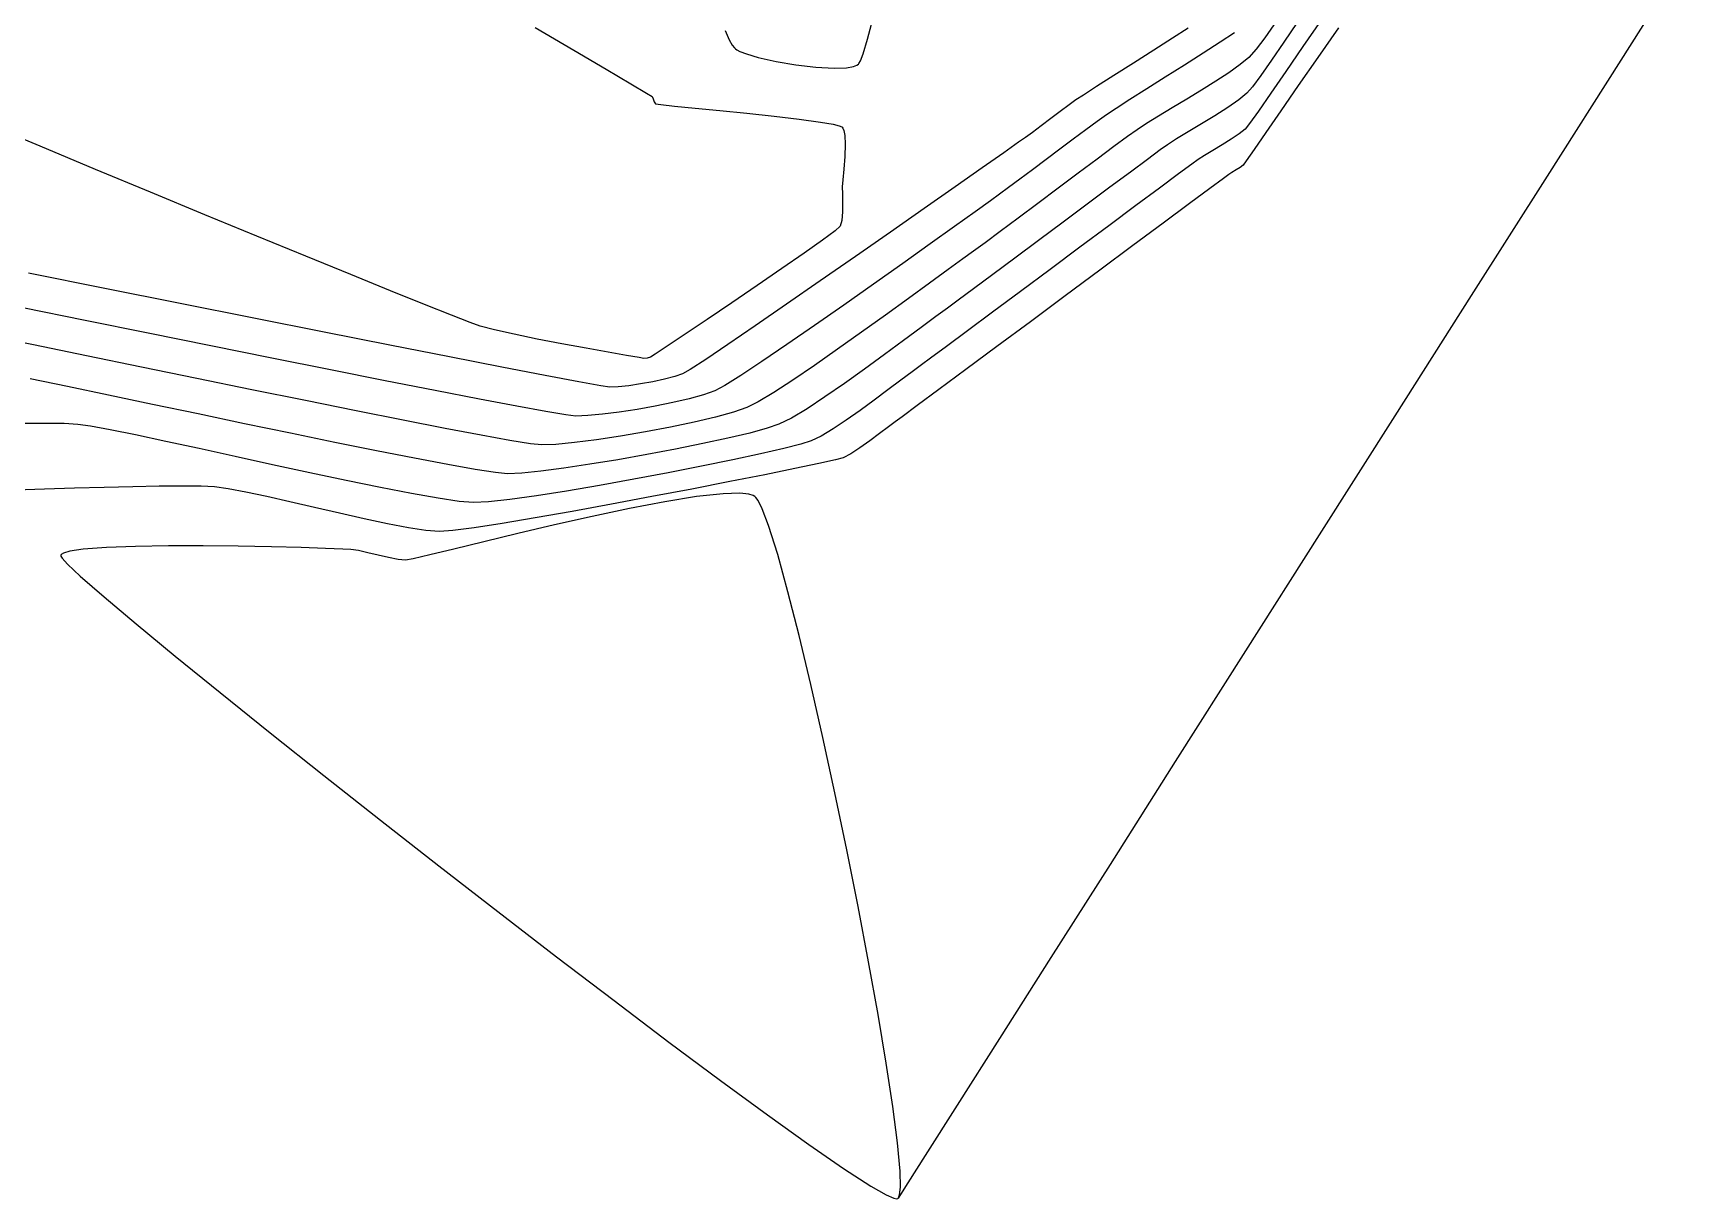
# Model space of a CAD drawing. Header units: metres. Extents: x 708868 to 711043, y 5411316 to 5413138.
# Drawn here: x 710144.3 to 710242.3, y 5411926.5 to 5411995.4 of the extents above; entities that cross this region are included whole.
import ezdxf

# ---------------------------------------------------------------- set-up
doc = ezdxf.new("R2010")
doc.units = ezdxf.units.M
for name, color, linetype in [('Rionegro 2010_Contours', 7, 'Continuous'), ('Rionegro 2014_Contours', 7, 'Continuous'), ('Rionegro 2018_Contours', 7, 'Continuous')]:
    doc.layers.add(name, color=color, linetype=linetype)

msp = doc.modelspace()

# ---------------------------------------------------------------- linework, layer by layer
at = {"layer": 'Rionegro 2010_Contours'}
for points in [[(710185.209, 5411995.54, 239), (710185.441, 5411994.986, 239), (710185.628, 5411994.664, 239), (710185.759, 5411994.507, 239), (710185.827, 5411994.447, 239), (710185.896, 5411994.4, 239), (710186.083, 5411994.303, 239), (710186.474, 5411994.152, 239), (710187.163, 5411993.949, 239), (710188.22, 5411993.708, 239), (710189.392, 5411993.505, 239), (710190.571, 5411993.364, 239), (710191.651, 5411993.308, 239), (710192.371, 5411993.34, 239), (710192.79, 5411993.417, 239), (710192.999, 5411993.497, 239), (710193.08, 5411993.546, 239), (710193.117, 5411993.584, 239), (710193.203, 5411993.738, 239), (710193.363, 5411994.154, 239), (710193.629, 5411995.029, 239), (710194.036, 5411996.58, 239)], [(710217.643, 5411995.873, 241), (710217.107, 5411995.098, 241), (710216.608, 5411994.441, 241), (710216.162, 5411993.949, 241), (710215.655, 5411993.523, 241), (710214.992, 5411993.046, 241), (710214.216, 5411992.535, 241), (710213.368, 5411992.006, 241), (710212.493, 5411991.475, 241), (710211.631, 5411990.959, 241), (710210.826, 5411990.476, 241), (710210.121, 5411990.041, 241), (710209.557, 5411989.671, 241), (710208.989, 5411989.264, 241), (710208.181, 5411988.672, 241), (710207.191, 5411987.936, 241), (710206.074, 5411987.102, 241), (710204.888, 5411986.214, 241), (710203.688, 5411985.315, 241), (710202.531, 5411984.45, 241), (710201.474, 5411983.662, 241), (710200.572, 5411982.995, 241), (710199.883, 5411982.494, 241), (710199.265, 5411982.046, 241), (710198.385, 5411981.403, 241), (710197.294, 5411980.605, 241), (710196.045, 5411979.694, 241), (710194.688, 5411978.711, 241), (710193.274, 5411977.696, 241), (710191.856, 5411976.692, 241), (710190.484, 5411975.738, 241), (710189.211, 5411974.876, 241), (710188.086, 5411974.148, 241), (710187.162, 5411973.593, 241), (710186.49, 5411973.253, 241), (710185.699, 5411972.978, 241), (710184.638, 5411972.685, 241), (710183.373, 5411972.386, 241), (710181.97, 5411972.091, 241), (710180.496, 5411971.812, 241), (710179.016, 5411971.56, 241), (710177.596, 5411971.345, 241), (710176.304, 5411971.18, 241), (710175.203, 5411971.074, 241), (710174.362, 5411971.04, 241), (710173.7, 5411971.111, 241), (710172.484, 5411971.306, 241), (710170.779, 5411971.613, 241), (710168.651, 5411972.016, 241), (710166.167, 5411972.501, 241), (710163.392, 5411973.052, 241), (710160.392, 5411973.656, 241), (710157.233, 5411974.297, 241), (710153.98, 5411974.962, 241), (710150.7, 5411975.635, 241), (710147.459, 5411976.301, 241), (710144.321, 5411976.947, 241), (710141.354, 5411977.557, 241)], [(710173.985, 5411995.719, 238), (710176.266, 5411994.378, 238), (710178.172, 5411993.255, 238), (710179.63, 5411992.395, 238), (710180.563, 5411991.843, 238), (710180.899, 5411991.64, 238), (710180.959, 5411991.503, 238), (710181.015, 5411991.318, 238), (710181.08, 5411991.195, 238), (710181.396, 5411991.155, 238), (710182.22, 5411991.073, 238), (710183.426, 5411990.957, 238), (710184.89, 5411990.814, 238), (710186.487, 5411990.652, 238), (710188.095, 5411990.479, 238), (710189.587, 5411990.302, 238), (710190.84, 5411990.128, 238), (710191.587, 5411989.997, 238), (710191.956, 5411989.905, 238), (710192.096, 5411989.849, 238), (710192.132, 5411989.822, 238), (710192.168, 5411989.771, 238), (710192.227, 5411989.63, 238), (710192.282, 5411989.336, 238), (710192.307, 5411988.827, 238), (710192.282, 5411988.088, 238), (710192.224, 5411987.342, 238), (710192.163, 5411986.706, 238), (710192.132, 5411986.296, 238), (710192.136, 5411985.893, 238), (710192.15, 5411985.368, 238), (710192.149, 5411984.812, 238), (710192.111, 5411984.314, 238), (710192.013, 5411983.965, 238), (710191.702, 5411983.694, 238), (710190.959, 5411983.145, 238), (710189.88, 5411982.382, 238), (710188.562, 5411981.468, 238), (710187.102, 5411980.468, 238), (710185.597, 5411979.445, 238), (710184.144, 5411978.463, 238), (710182.841, 5411977.586, 238), (710181.783, 5411976.878, 238), (710181.069, 5411976.403, 238), (710180.795, 5411976.225, 238), (710180.602, 5411976.176, 238), (710180.403, 5411976.153, 238), (710180.114, 5411976.199, 238), (710179.377, 5411976.325, 238), (710178.299, 5411976.514, 238), (710176.988, 5411976.751, 238), (710175.553, 5411977.019, 238), (710174.101, 5411977.3, 238), (710172.74, 5411977.58, 238), (710171.579, 5411977.841, 238), (710170.726, 5411978.067, 238), (710170.141, 5411978.277, 238), (710169.026, 5411978.71, 238), (710167.437, 5411979.342, 238), (710165.433, 5411980.149, 238), (710163.073, 5411981.107, 238), (710160.415, 5411982.192, 238), (710157.518, 5411983.381, 238), (710154.44, 5411984.649, 238), (710151.24, 5411985.973, 238), (710147.976, 5411987.329, 238), (710144.706, 5411988.694, 238), (710141.489, 5411990.042, 238)], [(710221.457, 5411995.691, 244), (710220.236, 5411993.942, 244), (710219.087, 5411992.286, 244), (710218.05, 5411990.785, 244), (710217.165, 5411989.501, 244), (710216.473, 5411988.498, 244), (710216.014, 5411987.837, 244), (710215.829, 5411987.581, 244), (710215.654, 5411987.449, 244), (710215.412, 5411987.296, 244), (710215.165, 5411987.148, 244), (710214.976, 5411987.029, 244), (710214.664, 5411986.799, 244), (710213.861, 5411986.204, 244), (710212.648, 5411985.304, 244), (710211.106, 5411984.158, 244), (710209.314, 5411982.828, 244), (710207.354, 5411981.372, 244), (710205.305, 5411979.851, 244), (710203.249, 5411978.324, 244), (710201.266, 5411976.852, 244), (710199.437, 5411975.494, 244), (710197.842, 5411974.311, 244), (710196.561, 5411973.362, 244), (710195.676, 5411972.707, 244), (710195.266, 5411972.406, 244), (710194.856, 5411972.103, 244), (710194.334, 5411971.71, 244), (710193.754, 5411971.279, 244), (710193.168, 5411970.863, 244), (710192.628, 5411970.513, 244), (710192.186, 5411970.281, 244), (710191.734, 5411970.16, 244), (710190.754, 5411969.941, 244), (710189.331, 5411969.642, 244), (710187.549, 5411969.279, 244), (710185.489, 5411968.87, 244), (710183.238, 5411968.432, 244), (710180.877, 5411967.981, 244), (710178.49, 5411967.536, 244), (710176.162, 5411967.112, 244), (710173.976, 5411966.728, 244), (710172.015, 5411966.401, 244), (710170.363, 5411966.147, 244), (710169.104, 5411965.983, 244), (710168.321, 5411965.927, 244), (710167.522, 5411965.988, 244), (710166.478, 5411966.146, 244), (710165.242, 5411966.381, 244), (710163.87, 5411966.672, 244), (710162.416, 5411966.999, 244), (710160.934, 5411967.342, 244), (710159.478, 5411967.678, 244), (710158.104, 5411967.989, 244), (710156.866, 5411968.253, 244), (710155.818, 5411968.45, 244), (710155.014, 5411968.558, 244), (710154.225, 5411968.597, 244), (710153.117, 5411968.609, 244), (710151.752, 5411968.599, 244), (710150.192, 5411968.571, 244), (710148.501, 5411968.529, 244), (710146.741, 5411968.478, 244), (710144.975, 5411968.422, 244), (710143.266, 5411968.364, 244)], [(710220.44, 5411996.153, 243), (710219.358, 5411994.585, 243), (710218.35, 5411993.119, 243), (710217.46, 5411991.826, 243), (710216.732, 5411990.778, 243), (710216.211, 5411990.046, 243), (710215.94, 5411989.704, 243), (710215.596, 5411989.428, 243), (710215.124, 5411989.111, 243), (710214.585, 5411988.777, 243), (710214.04, 5411988.45, 243), (710213.548, 5411988.153, 243), (710213.17, 5411987.91, 243), (710212.799, 5411987.64, 243), (710212.014, 5411987.059, 243), (710210.887, 5411986.223, 243), (710209.49, 5411985.185, 243), (710207.897, 5411984, 243), (710206.18, 5411982.723, 243), (710204.412, 5411981.407, 243), (710202.666, 5411980.108, 243), (710201.014, 5411978.88, 243), (710199.529, 5411977.778, 243), (710198.284, 5411976.855, 243), (710197.352, 5411976.168, 243), (710196.805, 5411975.769, 243), (710196.257, 5411975.367, 243), (710195.589, 5411974.865, 243), (710194.833, 5411974.294, 243), (710194.022, 5411973.689, 243), (710193.188, 5411973.081, 243), (710192.366, 5411972.502, 243), (710191.586, 5411971.986, 243), (710190.882, 5411971.565, 243), (710190.288, 5411971.272, 243), (710189.688, 5411971.081, 243), (710188.669, 5411970.821, 243), (710187.302, 5411970.508, 243), (710185.66, 5411970.155, 243), (710183.815, 5411969.778, 243), (710181.837, 5411969.39, 243), (710179.8, 5411969.007, 243), (710177.774, 5411968.644, 243), (710175.832, 5411968.315, 243), (710174.045, 5411968.034, 243), (710172.485, 5411967.817, 243), (710171.225, 5411967.678, 243), (710170.335, 5411967.632, 243), (710169.484, 5411967.7, 243), (710168.239, 5411967.883, 243), (710166.667, 5411968.163, 243), (710164.835, 5411968.521, 243), (710162.811, 5411968.937, 243), (710160.66, 5411969.394, 243), (710158.45, 5411969.872, 243), (710156.248, 5411970.353, 243), (710154.121, 5411970.819, 243), (710152.135, 5411971.25, 243), (710150.358, 5411971.628, 243), (710148.856, 5411971.934, 243), (710147.697, 5411972.149, 243), (710146.947, 5411972.256, 243), (710146.134, 5411972.298, 243), (710145.065, 5411972.312, 243), (710143.796, 5411972.302, 243)], [(710212.569, 5411995.68, 239), (710211.649, 5411995.082, 239), (710210.542, 5411994.371, 239), (710209.354, 5411993.614, 239), (710208.193, 5411992.876, 239), (710207.166, 5411992.222, 239), (710206.381, 5411991.719, 239), (710205.945, 5411991.432, 239), (710205.535, 5411991.139, 239), (710205.019, 5411990.756, 239), (710204.451, 5411990.329, 239), (710203.882, 5411989.901, 239), (710203.368, 5411989.517, 239), (710202.961, 5411989.219, 239), (710202.554, 5411988.931, 239), (710201.673, 5411988.312, 239), (710200.397, 5411987.416, 239), (710198.803, 5411986.3, 239), (710196.971, 5411985.018, 239), (710194.979, 5411983.627, 239), (710192.905, 5411982.182, 239), (710190.828, 5411980.739, 239), (710188.826, 5411979.354, 239), (710186.978, 5411978.081, 239), (710185.362, 5411976.977, 239), (710184.057, 5411976.098, 239), (710183.141, 5411975.498, 239), (710182.693, 5411975.234, 239), (710182.229, 5411975.076, 239), (710181.623, 5411974.918, 239), (710180.931, 5411974.77, 239), (710180.208, 5411974.641, 239), (710179.507, 5411974.538, 239), (710178.882, 5411974.471, 239), (710178.39, 5411974.449, 239), (710177.848, 5411974.533, 239), (710176.55, 5411974.771, 239), (710174.574, 5411975.148, 239), (710172.002, 5411975.646, 239), (710168.914, 5411976.251, 239), (710165.389, 5411976.945, 239), (710161.508, 5411977.713, 239), (710157.351, 5411978.537, 239), (710152.999, 5411979.402, 239), (710148.531, 5411980.292, 239), (710144.027, 5411981.19, 239)], [(710219.025, 5411996.021, 242), (710218.232, 5411994.85, 242), (710217.506, 5411993.787, 242), (710216.88, 5411992.889, 242), (710216.384, 5411992.216, 242), (710216.051, 5411991.826, 242), (710215.567, 5411991.431, 242), (710214.914, 5411990.981, 242), (710214.156, 5411990.501, 242), (710213.358, 5411990.017, 242), (710212.584, 5411989.554, 242), (710211.898, 5411989.137, 242), (710211.364, 5411988.79, 242), (710210.93, 5411988.478, 242), (710210.177, 5411987.923, 242), (710209.165, 5411987.173, 242), (710207.955, 5411986.272, 242), (710206.606, 5411985.266, 242), (710205.179, 5411984.202, 242), (710203.734, 5411983.124, 242), (710202.331, 5411982.078, 242), (710201.031, 5411981.11, 242), (710199.892, 5411980.266, 242), (710198.977, 5411979.591, 242), (710198.344, 5411979.131, 242), (710197.664, 5411978.635, 242), (710196.786, 5411977.982, 242), (710195.758, 5411977.216, 242), (710194.629, 5411976.38, 242), (710193.445, 5411975.516, 242), (710192.255, 5411974.666, 242), (710191.107, 5411973.873, 242), (710190.048, 5411973.18, 242), (710189.126, 5411972.629, 242), (710188.389, 5411972.262, 242), (710187.684, 5411972.022, 242), (710186.657, 5411971.743, 242), (710185.371, 5411971.437, 242), (710183.887, 5411971.114, 242), (710182.268, 5411970.787, 242), (710180.575, 5411970.467, 242), (710178.871, 5411970.165, 242), (710177.217, 5411969.893, 242), (710175.676, 5411969.663, 242), (710174.309, 5411969.486, 242), (710173.18, 5411969.373, 242), (710172.348, 5411969.336, 242), (710171.622, 5411969.403, 242), (710170.42, 5411969.588, 242), (710168.805, 5411969.874, 242), (710166.842, 5411970.247, 242), (710164.596, 5411970.691, 242), (710162.13, 5411971.19, 242), (710159.509, 5411971.73, 242), (710156.797, 5411972.295, 242), (710154.058, 5411972.869, 242), (710151.356, 5411973.437, 242), (710148.756, 5411973.984, 242), (710146.321, 5411974.494, 242), (710144.116, 5411974.952, 242)]]:
    msp.add_polyline3d(points, dxfattribs=at)
at = {"layer": 'Rionegro 2014_Contours'}
for points in [[(710242.295, 5412000.323, 245), (710238.146, 5411993.789, 245), (710233.792, 5411986.932, 245), (710229.315, 5411979.881, 245), (710224.797, 5411972.766, 245), (710220.321, 5411965.716, 245), (710215.967, 5411958.859, 245), (710211.819, 5411952.326, 245), (710207.958, 5411946.244, 245), (710204.466, 5411940.744, 245), (710201.424, 5411935.955, 245), (710198.917, 5411932.005, 245), (710197.024, 5411929.023, 245), (710196.007, 5411927.422, 245), (710195.563, 5411926.723, 245), (710195.428, 5411926.51, 245), (710195.411, 5411926.483, 245), (710195.411, 5411926.483, 245), (710195.411, 5411926.483, 245), (710195.411, 5411926.483, 245)], [(710185.209, 5411995.54, 239), (710185.441, 5411994.986, 239), (710185.628, 5411994.664, 239), (710185.759, 5411994.507, 239), (710185.827, 5411994.447, 239), (710185.896, 5411994.4, 239), (710186.083, 5411994.303, 239), (710186.474, 5411994.152, 239), (710187.163, 5411993.949, 239), (710188.22, 5411993.708, 239), (710189.392, 5411993.505, 239), (710190.571, 5411993.364, 239), (710191.651, 5411993.308, 239), (710192.371, 5411993.34, 239), (710192.79, 5411993.417, 239), (710192.999, 5411993.497, 239), (710193.08, 5411993.546, 239), (710193.117, 5411993.584, 239), (710193.203, 5411993.738, 239), (710193.363, 5411994.154, 239), (710193.629, 5411995.029, 239), (710194.036, 5411996.58, 239)], [(710217.643, 5411995.873, 241), (710217.107, 5411995.098, 241), (710216.608, 5411994.441, 241), (710216.162, 5411993.949, 241), (710215.655, 5411993.523, 241), (710214.992, 5411993.046, 241), (710214.216, 5411992.535, 241), (710213.368, 5411992.006, 241), (710212.493, 5411991.475, 241), (710211.631, 5411990.959, 241), (710210.826, 5411990.476, 241), (710210.121, 5411990.041, 241), (710209.557, 5411989.671, 241), (710208.989, 5411989.264, 241), (710208.181, 5411988.672, 241), (710207.191, 5411987.936, 241), (710206.074, 5411987.102, 241), (710204.888, 5411986.214, 241), (710203.688, 5411985.315, 241), (710202.531, 5411984.45, 241), (710201.474, 5411983.662, 241), (710200.572, 5411982.995, 241), (710199.883, 5411982.494, 241), (710199.265, 5411982.046, 241), (710198.385, 5411981.403, 241), (710197.294, 5411980.605, 241), (710196.045, 5411979.694, 241), (710194.688, 5411978.711, 241), (710193.274, 5411977.696, 241), (710191.856, 5411976.692, 241), (710190.484, 5411975.738, 241), (710189.211, 5411974.876, 241), (710188.086, 5411974.148, 241), (710187.162, 5411973.593, 241), (710186.49, 5411973.253, 241), (710185.699, 5411972.978, 241), (710184.638, 5411972.685, 241), (710183.373, 5411972.386, 241), (710181.97, 5411972.091, 241), (710180.496, 5411971.812, 241), (710179.016, 5411971.56, 241), (710177.596, 5411971.345, 241), (710176.304, 5411971.18, 241), (710175.203, 5411971.074, 241), (710174.362, 5411971.04, 241), (710173.7, 5411971.111, 241), (710172.484, 5411971.306, 241), (710170.779, 5411971.613, 241), (710168.651, 5411972.016, 241), (710166.167, 5411972.501, 241), (710163.392, 5411973.052, 241), (710160.392, 5411973.656, 241), (710157.233, 5411974.297, 241), (710153.98, 5411974.962, 241), (710150.7, 5411975.635, 241), (710147.459, 5411976.301, 241), (710144.321, 5411976.947, 241), (710141.354, 5411977.557, 241)], [(710173.985, 5411995.719, 238), (710176.266, 5411994.378, 238), (710178.172, 5411993.255, 238), (710179.63, 5411992.395, 238), (710180.563, 5411991.843, 238), (710180.899, 5411991.64, 238), (710180.959, 5411991.503, 238), (710181.015, 5411991.318, 238), (710181.08, 5411991.195, 238), (710181.396, 5411991.155, 238), (710182.22, 5411991.073, 238), (710183.426, 5411990.957, 238), (710184.89, 5411990.814, 238), (710186.487, 5411990.652, 238), (710188.095, 5411990.479, 238), (710189.587, 5411990.302, 238), (710190.84, 5411990.128, 238), (710191.587, 5411989.997, 238), (710191.956, 5411989.905, 238), (710192.096, 5411989.849, 238), (710192.132, 5411989.822, 238), (710192.168, 5411989.771, 238), (710192.227, 5411989.63, 238), (710192.282, 5411989.336, 238), (710192.307, 5411988.827, 238), (710192.282, 5411988.088, 238), (710192.224, 5411987.342, 238), (710192.163, 5411986.706, 238), (710192.132, 5411986.296, 238), (710192.136, 5411985.893, 238), (710192.15, 5411985.368, 238), (710192.149, 5411984.812, 238), (710192.111, 5411984.314, 238), (710192.013, 5411983.965, 238), (710191.702, 5411983.694, 238), (710190.959, 5411983.145, 238), (710189.88, 5411982.382, 238), (710188.562, 5411981.468, 238), (710187.102, 5411980.468, 238), (710185.597, 5411979.445, 238), (710184.144, 5411978.463, 238), (710182.841, 5411977.586, 238), (710181.783, 5411976.878, 238), (710181.069, 5411976.403, 238), (710180.795, 5411976.225, 238), (710180.602, 5411976.176, 238), (710180.403, 5411976.153, 238), (710180.114, 5411976.199, 238), (710179.377, 5411976.325, 238), (710178.299, 5411976.514, 238), (710176.988, 5411976.751, 238), (710175.553, 5411977.019, 238), (710174.101, 5411977.3, 238), (710172.74, 5411977.58, 238), (710171.579, 5411977.841, 238), (710170.726, 5411978.067, 238), (710170.141, 5411978.277, 238), (710169.026, 5411978.71, 238), (710167.437, 5411979.342, 238), (710165.433, 5411980.149, 238), (710163.073, 5411981.107, 238), (710160.415, 5411982.192, 238), (710157.518, 5411983.381, 238), (710154.44, 5411984.649, 238), (710151.24, 5411985.973, 238), (710147.976, 5411987.329, 238), (710144.706, 5411988.694, 238), (710141.489, 5411990.042, 238)], [(710221.457, 5411995.691, 244), (710220.236, 5411993.942, 244), (710219.087, 5411992.286, 244), (710218.05, 5411990.785, 244), (710217.165, 5411989.501, 244), (710216.473, 5411988.498, 244), (710216.014, 5411987.837, 244), (710215.829, 5411987.581, 244), (710215.654, 5411987.449, 244), (710215.412, 5411987.296, 244), (710215.165, 5411987.148, 244), (710214.976, 5411987.029, 244), (710214.664, 5411986.799, 244), (710213.861, 5411986.204, 244), (710212.648, 5411985.304, 244), (710211.106, 5411984.158, 244), (710209.314, 5411982.828, 244), (710207.354, 5411981.372, 244), (710205.305, 5411979.851, 244), (710203.249, 5411978.324, 244), (710201.266, 5411976.852, 244), (710199.437, 5411975.494, 244), (710197.842, 5411974.311, 244), (710196.561, 5411973.362, 244), (710195.676, 5411972.707, 244), (710195.266, 5411972.406, 244), (710194.856, 5411972.103, 244), (710194.334, 5411971.71, 244), (710193.754, 5411971.279, 244), (710193.168, 5411970.863, 244), (710192.628, 5411970.513, 244), (710192.186, 5411970.281, 244), (710191.734, 5411970.16, 244), (710190.754, 5411969.941, 244), (710189.331, 5411969.642, 244), (710187.549, 5411969.279, 244), (710185.489, 5411968.87, 244), (710183.238, 5411968.432, 244), (710180.877, 5411967.981, 244), (710178.49, 5411967.536, 244), (710176.162, 5411967.112, 244), (710173.976, 5411966.728, 244), (710172.015, 5411966.401, 244), (710170.363, 5411966.147, 244), (710169.104, 5411965.983, 244), (710168.321, 5411965.927, 244), (710167.522, 5411965.988, 244), (710166.478, 5411966.146, 244), (710165.242, 5411966.381, 244), (710163.87, 5411966.672, 244), (710162.416, 5411966.999, 244), (710160.934, 5411967.342, 244), (710159.478, 5411967.678, 244), (710158.104, 5411967.989, 244), (710156.866, 5411968.253, 244), (710155.818, 5411968.45, 244), (710155.014, 5411968.558, 244), (710154.225, 5411968.597, 244), (710153.117, 5411968.609, 244), (710151.752, 5411968.599, 244), (710150.192, 5411968.571, 244), (710148.501, 5411968.529, 244), (710146.741, 5411968.478, 244), (710144.975, 5411968.422, 244), (710143.266, 5411968.364, 244)], [(710215.324, 5411995.402, 240), (710214.474, 5411994.849, 240), (710213.462, 5411994.201, 240), (710212.355, 5411993.499, 240), (710211.221, 5411992.782, 240), (710210.127, 5411992.09, 240), (710209.139, 5411991.461, 240), (710208.325, 5411990.935, 240), (710207.751, 5411990.552, 240), (710207.203, 5411990.162, 240), (710206.537, 5411989.674, 240), (710205.788, 5411989.118, 240), (710204.989, 5411988.519, 240), (710204.174, 5411987.905, 240), (710203.376, 5411987.305, 240), (710202.629, 5411986.745, 240), (710201.966, 5411986.253, 240), (710201.422, 5411985.856, 240), (710200.886, 5411985.472, 240), (710199.98, 5411984.821, 240), (710198.77, 5411983.955, 240), (710197.322, 5411982.92, 240), (710195.704, 5411981.768, 240), (710193.981, 5411980.548, 240), (710192.221, 5411979.309, 240), (710190.489, 5411978.1, 240), (710188.853, 5411976.972, 240), (710187.378, 5411975.972, 240), (710186.132, 5411975.151, 240), (710185.181, 5411974.559, 240), (710184.592, 5411974.243, 240), (710183.929, 5411974.009, 240), (710183.089, 5411973.773, 240), (710182.122, 5411973.544, 240), (710181.076, 5411973.329, 240), (710180, 5411973.136, 240), (710178.943, 5411972.973, 240), (710177.954, 5411972.848, 240), (710177.082, 5411972.77, 240), (710176.376, 5411972.745, 240), (710175.793, 5411972.816, 240), (710174.607, 5411973.016, 240), (710172.882, 5411973.332, 240), (710170.682, 5411973.75, 240), (710168.071, 5411974.256, 240), (710165.114, 5411974.838, 240), (710161.874, 5411975.481, 240), (710158.416, 5411976.172, 240), (710154.804, 5411976.898, 240), (710151.101, 5411977.644, 240), (710147.372, 5411978.397, 240), (710143.681, 5411979.144, 240)], [(710220.44, 5411996.153, 243), (710219.358, 5411994.585, 243), (710218.35, 5411993.119, 243), (710217.46, 5411991.826, 243), (710216.732, 5411990.778, 243), (710216.211, 5411990.046, 243), (710215.94, 5411989.704, 243), (710215.596, 5411989.428, 243), (710215.124, 5411989.111, 243), (710214.585, 5411988.777, 243), (710214.04, 5411988.45, 243), (710213.548, 5411988.153, 243), (710213.17, 5411987.91, 243), (710212.799, 5411987.64, 243), (710212.014, 5411987.059, 243), (710210.887, 5411986.223, 243), (710209.49, 5411985.185, 243), (710207.897, 5411984, 243), (710206.18, 5411982.723, 243), (710204.412, 5411981.407, 243), (710202.666, 5411980.108, 243), (710201.014, 5411978.88, 243), (710199.529, 5411977.778, 243), (710198.284, 5411976.855, 243), (710197.352, 5411976.168, 243), (710196.805, 5411975.769, 243), (710196.257, 5411975.367, 243), (710195.589, 5411974.865, 243), (710194.833, 5411974.294, 243), (710194.022, 5411973.689, 243), (710193.188, 5411973.081, 243), (710192.366, 5411972.502, 243), (710191.586, 5411971.986, 243), (710190.882, 5411971.565, 243), (710190.288, 5411971.272, 243), (710189.688, 5411971.081, 243), (710188.669, 5411970.821, 243), (710187.302, 5411970.508, 243), (710185.66, 5411970.155, 243), (710183.815, 5411969.778, 243), (710181.837, 5411969.39, 243), (710179.8, 5411969.007, 243), (710177.774, 5411968.644, 243), (710175.832, 5411968.315, 243), (710174.045, 5411968.034, 243), (710172.485, 5411967.817, 243), (710171.225, 5411967.678, 243), (710170.335, 5411967.632, 243), (710169.484, 5411967.7, 243), (710168.239, 5411967.883, 243), (710166.667, 5411968.163, 243), (710164.835, 5411968.521, 243), (710162.811, 5411968.937, 243), (710160.66, 5411969.394, 243), (710158.45, 5411969.872, 243), (710156.248, 5411970.353, 243), (710154.121, 5411970.819, 243), (710152.135, 5411971.25, 243), (710150.358, 5411971.628, 243), (710148.856, 5411971.934, 243), (710147.697, 5411972.149, 243), (710146.947, 5411972.256, 243), (710146.134, 5411972.298, 243), (710145.065, 5411972.312, 243), (710143.796, 5411972.302, 243)], [(710212.569, 5411995.68, 239), (710211.649, 5411995.082, 239), (710210.542, 5411994.371, 239), (710209.354, 5411993.614, 239), (710208.193, 5411992.876, 239), (710207.166, 5411992.222, 239), (710206.381, 5411991.719, 239), (710205.945, 5411991.432, 239), (710205.535, 5411991.139, 239), (710205.019, 5411990.756, 239), (710204.451, 5411990.329, 239), (710203.882, 5411989.901, 239), (710203.368, 5411989.517, 239), (710202.961, 5411989.219, 239), (710202.554, 5411988.931, 239), (710201.673, 5411988.312, 239), (710200.397, 5411987.416, 239), (710198.803, 5411986.3, 239), (710196.971, 5411985.018, 239), (710194.979, 5411983.627, 239), (710192.905, 5411982.182, 239), (710190.828, 5411980.739, 239), (710188.826, 5411979.354, 239), (710186.978, 5411978.081, 239), (710185.362, 5411976.977, 239), (710184.057, 5411976.098, 239), (710183.141, 5411975.498, 239), (710182.693, 5411975.234, 239), (710182.229, 5411975.076, 239), (710181.623, 5411974.918, 239), (710180.931, 5411974.77, 239), (710180.208, 5411974.641, 239), (710179.507, 5411974.538, 239), (710178.882, 5411974.471, 239), (710178.39, 5411974.449, 239), (710177.848, 5411974.533, 239), (710176.55, 5411974.771, 239), (710174.574, 5411975.148, 239), (710172.002, 5411975.646, 239), (710168.914, 5411976.251, 239), (710165.389, 5411976.945, 239), (710161.508, 5411977.713, 239), (710157.351, 5411978.537, 239), (710152.999, 5411979.402, 239), (710148.531, 5411980.292, 239), (710144.027, 5411981.19, 239)], [(710219.025, 5411996.021, 242), (710218.232, 5411994.85, 242), (710217.506, 5411993.787, 242), (710216.88, 5411992.889, 242), (710216.384, 5411992.216, 242), (710216.051, 5411991.826, 242), (710215.567, 5411991.431, 242), (710214.914, 5411990.981, 242), (710214.156, 5411990.501, 242), (710213.358, 5411990.017, 242), (710212.584, 5411989.554, 242), (710211.898, 5411989.137, 242), (710211.364, 5411988.79, 242), (710210.93, 5411988.478, 242), (710210.177, 5411987.923, 242), (710209.165, 5411987.173, 242), (710207.955, 5411986.272, 242), (710206.606, 5411985.266, 242), (710205.179, 5411984.202, 242), (710203.734, 5411983.124, 242), (710202.331, 5411982.078, 242), (710201.031, 5411981.11, 242), (710199.892, 5411980.266, 242), (710198.977, 5411979.591, 242), (710198.344, 5411979.131, 242), (710197.664, 5411978.635, 242), (710196.786, 5411977.982, 242), (710195.758, 5411977.216, 242), (710194.629, 5411976.38, 242), (710193.445, 5411975.516, 242), (710192.255, 5411974.666, 242), (710191.107, 5411973.873, 242), (710190.048, 5411973.18, 242), (710189.126, 5411972.629, 242), (710188.389, 5411972.262, 242), (710187.684, 5411972.022, 242), (710186.657, 5411971.743, 242), (710185.371, 5411971.437, 242), (710183.887, 5411971.114, 242), (710182.268, 5411970.787, 242), (710180.575, 5411970.467, 242), (710178.871, 5411970.165, 242), (710177.217, 5411969.893, 242), (710175.676, 5411969.663, 242), (710174.309, 5411969.486, 242), (710173.18, 5411969.373, 242), (710172.348, 5411969.336, 242), (710171.622, 5411969.403, 242), (710170.42, 5411969.588, 242), (710168.805, 5411969.874, 242), (710166.842, 5411970.247, 242), (710164.596, 5411970.691, 242), (710162.13, 5411971.19, 242), (710159.509, 5411971.73, 242), (710156.797, 5411972.295, 242), (710154.058, 5411972.869, 242), (710151.356, 5411973.437, 242), (710148.756, 5411973.984, 242), (710146.321, 5411974.494, 242), (710144.116, 5411974.952, 242)], [(710195.411, 5411926.483, 245), (710195.454, 5411926.526, 245), (710195.52, 5411926.696, 245), (710195.571, 5411927.149, 245), (710195.551, 5411928.097, 245), (710195.399, 5411929.778, 245), (710195.121, 5411931.935, 245), (710194.732, 5411934.49, 245), (710194.248, 5411937.363, 245), (710193.686, 5411940.477, 245), (710193.063, 5411943.752, 245), (710192.393, 5411947.108, 245), (710191.694, 5411950.468, 245), (710190.981, 5411953.752, 245), (710190.27, 5411956.882, 245), (710189.578, 5411959.778, 245), (710188.921, 5411962.361, 245), (710188.315, 5411964.553, 245), (710187.776, 5411966.275, 245), (710187.404, 5411967.261, 245), (710187.165, 5411967.745, 245), (710187.027, 5411967.937, 245), (710186.964, 5411967.992, 245), (710186.869, 5411968.044, 245), (710186.613, 5411968.122, 245), (710186.073, 5411968.18, 245), (710185.094, 5411968.155, 245), (710183.52, 5411967.982, 245), (710181.642, 5411967.681, 245), (710179.554, 5411967.281, 245), (710177.346, 5411966.813, 245), (710175.112, 5411966.309, 245), (710172.944, 5411965.798, 245), (710170.933, 5411965.312, 245), (710169.171, 5411964.881, 245), (710167.752, 5411964.535, 245), (710166.767, 5411964.306, 245), (710166.307, 5411964.223, 245), (710165.87, 5411964.268, 245), (710165.313, 5411964.377, 245), (710164.697, 5411964.52, 245), (710164.08, 5411964.669, 245), (710163.522, 5411964.792, 245), (710163.081, 5411964.861, 245), (710162.598, 5411964.886, 245), (710161.582, 5411964.924, 245), (710160.141, 5411964.968, 245), (710158.383, 5411965.011, 245), (710156.418, 5411965.047, 245), (710154.353, 5411965.069, 245), (710152.296, 5411965.069, 245), (710150.356, 5411965.041, 245), (710148.641, 5411964.977, 245), (710147.259, 5411964.871, 245), (710146.467, 5411964.752, 245), (710146.091, 5411964.64, 245), (710145.958, 5411964.553, 245), (710145.929, 5411964.506, 245), (710145.933, 5411964.469, 245), (710146.019, 5411964.335, 245), (710146.334, 5411963.993, 245), (710147.081, 5411963.29, 245), (710148.496, 5411962.05, 245), (710150.388, 5411960.455, 245), (710152.695, 5411958.552, 245), (710155.354, 5411956.393, 245), (710158.304, 5411954.024, 245), (710161.483, 5411951.497, 245), (710164.828, 5411948.859, 245), (710168.278, 5411946.16, 245), (710171.771, 5411943.449, 245), (710175.245, 5411940.776, 245), (710178.637, 5411938.188, 245), (710181.886, 5411935.736, 245), (710184.93, 5411933.468, 245), (710187.706, 5411931.433, 245), (710190.154, 5411929.682, 245), (710192.21, 5411928.261, 245), (710193.813, 5411927.222, 245), (710194.727, 5411926.698, 245), (710195.177, 5411926.501, 245), (710195.358, 5411926.468, 245), (710195.411, 5411926.483, 245)]]:
    msp.add_polyline3d(points, dxfattribs=at)
at = {"layer": 'Rionegro 2018_Contours'}
for points in [[(710242.295, 5412000.323, 245), (710238.146, 5411993.789, 245), (710233.792, 5411986.932, 245), (710229.315, 5411979.881, 245), (710224.797, 5411972.766, 245), (710220.321, 5411965.716, 245), (710215.967, 5411958.859, 245), (710211.819, 5411952.326, 245), (710207.958, 5411946.244, 245), (710204.466, 5411940.744, 245), (710201.424, 5411935.955, 245), (710198.917, 5411932.005, 245), (710197.024, 5411929.023, 245), (710196.007, 5411927.422, 245), (710195.563, 5411926.723, 245), (710195.428, 5411926.51, 245), (710195.411, 5411926.483, 245), (710195.411, 5411926.483, 245), (710195.411, 5411926.483, 245), (710195.411, 5411926.483, 245)], [(710185.209, 5411995.54, 239), (710185.441, 5411994.986, 239), (710185.628, 5411994.664, 239), (710185.759, 5411994.507, 239), (710185.827, 5411994.447, 239), (710185.896, 5411994.4, 239), (710186.083, 5411994.303, 239), (710186.474, 5411994.152, 239), (710187.163, 5411993.949, 239), (710188.22, 5411993.708, 239), (710189.392, 5411993.505, 239), (710190.571, 5411993.364, 239), (710191.651, 5411993.308, 239), (710192.371, 5411993.34, 239), (710192.79, 5411993.417, 239), (710192.999, 5411993.497, 239), (710193.08, 5411993.546, 239), (710193.117, 5411993.584, 239), (710193.203, 5411993.738, 239), (710193.363, 5411994.154, 239), (710193.629, 5411995.029, 239), (710194.036, 5411996.58, 239)], [(710217.643, 5411995.873, 241), (710217.107, 5411995.098, 241), (710216.608, 5411994.441, 241), (710216.162, 5411993.949, 241), (710215.655, 5411993.523, 241), (710214.992, 5411993.046, 241), (710214.216, 5411992.535, 241), (710213.368, 5411992.006, 241), (710212.493, 5411991.475, 241), (710211.631, 5411990.959, 241), (710210.826, 5411990.476, 241), (710210.121, 5411990.041, 241), (710209.557, 5411989.671, 241), (710208.989, 5411989.264, 241), (710208.181, 5411988.672, 241), (710207.191, 5411987.936, 241), (710206.074, 5411987.102, 241), (710204.888, 5411986.214, 241), (710203.688, 5411985.315, 241), (710202.531, 5411984.45, 241), (710201.474, 5411983.662, 241), (710200.572, 5411982.995, 241), (710199.883, 5411982.494, 241), (710199.265, 5411982.046, 241), (710198.385, 5411981.403, 241), (710197.294, 5411980.605, 241), (710196.045, 5411979.694, 241), (710194.688, 5411978.711, 241), (710193.274, 5411977.696, 241), (710191.856, 5411976.692, 241), (710190.484, 5411975.738, 241), (710189.211, 5411974.876, 241), (710188.086, 5411974.148, 241), (710187.162, 5411973.593, 241), (710186.49, 5411973.253, 241), (710185.699, 5411972.978, 241), (710184.638, 5411972.685, 241), (710183.373, 5411972.386, 241), (710181.97, 5411972.091, 241), (710180.496, 5411971.812, 241), (710179.016, 5411971.56, 241), (710177.596, 5411971.345, 241), (710176.304, 5411971.18, 241), (710175.203, 5411971.074, 241), (710174.362, 5411971.04, 241), (710173.7, 5411971.111, 241), (710172.484, 5411971.306, 241), (710170.779, 5411971.613, 241), (710168.651, 5411972.016, 241), (710166.167, 5411972.501, 241), (710163.392, 5411973.052, 241), (710160.392, 5411973.656, 241), (710157.233, 5411974.297, 241), (710153.98, 5411974.962, 241), (710150.7, 5411975.635, 241), (710147.459, 5411976.301, 241), (710144.321, 5411976.947, 241), (710141.354, 5411977.557, 241)], [(710221.457, 5411995.691, 244), (710220.236, 5411993.942, 244), (710219.087, 5411992.286, 244), (710218.05, 5411990.785, 244), (710217.165, 5411989.501, 244), (710216.473, 5411988.498, 244), (710216.014, 5411987.837, 244), (710215.829, 5411987.581, 244), (710215.654, 5411987.449, 244), (710215.412, 5411987.296, 244), (710215.165, 5411987.148, 244), (710214.976, 5411987.029, 244), (710214.664, 5411986.799, 244), (710213.861, 5411986.204, 244), (710212.648, 5411985.304, 244), (710211.106, 5411984.158, 244), (710209.314, 5411982.828, 244), (710207.354, 5411981.372, 244), (710205.305, 5411979.851, 244), (710203.249, 5411978.324, 244), (710201.266, 5411976.852, 244), (710199.437, 5411975.494, 244), (710197.842, 5411974.311, 244), (710196.561, 5411973.362, 244), (710195.676, 5411972.707, 244), (710195.266, 5411972.406, 244), (710194.856, 5411972.103, 244), (710194.334, 5411971.71, 244), (710193.754, 5411971.279, 244), (710193.168, 5411970.863, 244), (710192.628, 5411970.513, 244), (710192.186, 5411970.281, 244), (710191.734, 5411970.16, 244), (710190.754, 5411969.941, 244), (710189.331, 5411969.642, 244), (710187.549, 5411969.279, 244), (710185.489, 5411968.87, 244), (710183.238, 5411968.432, 244), (710180.877, 5411967.981, 244), (710178.49, 5411967.536, 244), (710176.162, 5411967.112, 244), (710173.976, 5411966.728, 244), (710172.015, 5411966.401, 244), (710170.363, 5411966.147, 244), (710169.104, 5411965.983, 244), (710168.321, 5411965.927, 244), (710167.522, 5411965.988, 244), (710166.478, 5411966.146, 244), (710165.242, 5411966.381, 244), (710163.87, 5411966.672, 244), (710162.416, 5411966.999, 244), (710160.934, 5411967.342, 244), (710159.478, 5411967.678, 244), (710158.104, 5411967.989, 244), (710156.866, 5411968.253, 244), (710155.818, 5411968.45, 244), (710155.014, 5411968.558, 244), (710154.225, 5411968.597, 244), (710153.117, 5411968.609, 244), (710151.752, 5411968.599, 244), (710150.192, 5411968.571, 244), (710148.501, 5411968.529, 244), (710146.741, 5411968.478, 244), (710144.975, 5411968.422, 244), (710143.266, 5411968.364, 244)], [(710215.324, 5411995.402, 240), (710214.474, 5411994.849, 240), (710213.462, 5411994.201, 240), (710212.355, 5411993.499, 240), (710211.221, 5411992.782, 240), (710210.127, 5411992.09, 240), (710209.139, 5411991.461, 240), (710208.325, 5411990.935, 240), (710207.751, 5411990.552, 240), (710207.203, 5411990.162, 240), (710206.537, 5411989.674, 240), (710205.788, 5411989.118, 240), (710204.989, 5411988.519, 240), (710204.174, 5411987.905, 240), (710203.376, 5411987.305, 240), (710202.629, 5411986.745, 240), (710201.966, 5411986.253, 240), (710201.422, 5411985.856, 240), (710200.886, 5411985.472, 240), (710199.98, 5411984.821, 240), (710198.77, 5411983.955, 240), (710197.322, 5411982.92, 240), (710195.704, 5411981.768, 240), (710193.981, 5411980.548, 240), (710192.221, 5411979.309, 240), (710190.489, 5411978.1, 240), (710188.853, 5411976.972, 240), (710187.378, 5411975.972, 240), (710186.132, 5411975.151, 240), (710185.181, 5411974.559, 240), (710184.592, 5411974.243, 240), (710183.929, 5411974.009, 240), (710183.089, 5411973.773, 240), (710182.122, 5411973.544, 240), (710181.076, 5411973.329, 240), (710180, 5411973.136, 240), (710178.943, 5411972.973, 240), (710177.954, 5411972.848, 240), (710177.082, 5411972.77, 240), (710176.376, 5411972.745, 240), (710175.793, 5411972.816, 240), (710174.607, 5411973.016, 240), (710172.882, 5411973.332, 240), (710170.682, 5411973.75, 240), (710168.071, 5411974.256, 240), (710165.114, 5411974.838, 240), (710161.874, 5411975.481, 240), (710158.416, 5411976.172, 240), (710154.804, 5411976.898, 240), (710151.101, 5411977.644, 240), (710147.372, 5411978.397, 240), (710143.681, 5411979.144, 240)], [(710220.44, 5411996.153, 243), (710219.358, 5411994.585, 243), (710218.35, 5411993.119, 243), (710217.46, 5411991.826, 243), (710216.732, 5411990.778, 243), (710216.211, 5411990.046, 243), (710215.94, 5411989.704, 243), (710215.596, 5411989.428, 243), (710215.124, 5411989.111, 243), (710214.585, 5411988.777, 243), (710214.04, 5411988.45, 243), (710213.548, 5411988.153, 243), (710213.17, 5411987.91, 243), (710212.799, 5411987.64, 243), (710212.014, 5411987.059, 243), (710210.887, 5411986.223, 243), (710209.49, 5411985.185, 243), (710207.897, 5411984, 243), (710206.18, 5411982.723, 243), (710204.412, 5411981.407, 243), (710202.666, 5411980.108, 243), (710201.014, 5411978.88, 243), (710199.529, 5411977.778, 243), (710198.284, 5411976.855, 243), (710197.352, 5411976.168, 243), (710196.805, 5411975.769, 243), (710196.257, 5411975.367, 243), (710195.589, 5411974.865, 243), (710194.833, 5411974.294, 243), (710194.022, 5411973.689, 243), (710193.188, 5411973.081, 243), (710192.366, 5411972.502, 243), (710191.586, 5411971.986, 243), (710190.882, 5411971.565, 243), (710190.288, 5411971.272, 243), (710189.688, 5411971.081, 243), (710188.669, 5411970.821, 243), (710187.302, 5411970.508, 243), (710185.66, 5411970.155, 243), (710183.815, 5411969.778, 243), (710181.837, 5411969.39, 243), (710179.8, 5411969.007, 243), (710177.774, 5411968.644, 243), (710175.832, 5411968.315, 243), (710174.045, 5411968.034, 243), (710172.485, 5411967.817, 243), (710171.225, 5411967.678, 243), (710170.335, 5411967.632, 243), (710169.484, 5411967.7, 243), (710168.239, 5411967.883, 243), (710166.667, 5411968.163, 243), (710164.835, 5411968.521, 243), (710162.811, 5411968.937, 243), (710160.66, 5411969.394, 243), (710158.45, 5411969.872, 243), (710156.248, 5411970.353, 243), (710154.121, 5411970.819, 243), (710152.135, 5411971.25, 243), (710150.358, 5411971.628, 243), (710148.856, 5411971.934, 243), (710147.697, 5411972.149, 243), (710146.947, 5411972.256, 243), (710146.134, 5411972.298, 243), (710145.065, 5411972.312, 243), (710143.796, 5411972.302, 243)], [(710212.569, 5411995.68, 239), (710211.649, 5411995.082, 239), (710210.542, 5411994.371, 239), (710209.354, 5411993.614, 239), (710208.193, 5411992.876, 239), (710207.166, 5411992.222, 239), (710206.381, 5411991.719, 239), (710205.945, 5411991.432, 239), (710205.535, 5411991.139, 239), (710205.019, 5411990.756, 239), (710204.451, 5411990.329, 239), (710203.882, 5411989.901, 239), (710203.368, 5411989.517, 239), (710202.961, 5411989.219, 239), (710202.554, 5411988.931, 239), (710201.673, 5411988.312, 239), (710200.397, 5411987.416, 239), (710198.803, 5411986.3, 239), (710196.971, 5411985.018, 239), (710194.979, 5411983.627, 239), (710192.905, 5411982.182, 239), (710190.828, 5411980.739, 239), (710188.826, 5411979.354, 239), (710186.978, 5411978.081, 239), (710185.362, 5411976.977, 239), (710184.057, 5411976.098, 239), (710183.141, 5411975.498, 239), (710182.693, 5411975.234, 239), (710182.229, 5411975.076, 239), (710181.623, 5411974.918, 239), (710180.931, 5411974.77, 239), (710180.208, 5411974.641, 239), (710179.507, 5411974.538, 239), (710178.882, 5411974.471, 239), (710178.39, 5411974.449, 239), (710177.848, 5411974.533, 239), (710176.55, 5411974.771, 239), (710174.574, 5411975.148, 239), (710172.002, 5411975.646, 239), (710168.914, 5411976.251, 239), (710165.389, 5411976.945, 239), (710161.508, 5411977.713, 239), (710157.351, 5411978.537, 239), (710152.999, 5411979.402, 239), (710148.531, 5411980.292, 239), (710144.027, 5411981.19, 239)], [(710219.025, 5411996.021, 242), (710218.232, 5411994.85, 242), (710217.506, 5411993.787, 242), (710216.88, 5411992.889, 242), (710216.384, 5411992.216, 242), (710216.051, 5411991.826, 242), (710215.567, 5411991.431, 242), (710214.914, 5411990.981, 242), (710214.156, 5411990.501, 242), (710213.358, 5411990.017, 242), (710212.584, 5411989.554, 242), (710211.898, 5411989.137, 242), (710211.364, 5411988.79, 242), (710210.93, 5411988.478, 242), (710210.177, 5411987.923, 242), (710209.165, 5411987.173, 242), (710207.955, 5411986.272, 242), (710206.606, 5411985.266, 242), (710205.179, 5411984.202, 242), (710203.734, 5411983.124, 242), (710202.331, 5411982.078, 242), (710201.031, 5411981.11, 242), (710199.892, 5411980.266, 242), (710198.977, 5411979.591, 242), (710198.344, 5411979.131, 242), (710197.664, 5411978.635, 242), (710196.786, 5411977.982, 242), (710195.758, 5411977.216, 242), (710194.629, 5411976.38, 242), (710193.445, 5411975.516, 242), (710192.255, 5411974.666, 242), (710191.107, 5411973.873, 242), (710190.048, 5411973.18, 242), (710189.126, 5411972.629, 242), (710188.389, 5411972.262, 242), (710187.684, 5411972.022, 242), (710186.657, 5411971.743, 242), (710185.371, 5411971.437, 242), (710183.887, 5411971.114, 242), (710182.268, 5411970.787, 242), (710180.575, 5411970.467, 242), (710178.871, 5411970.165, 242), (710177.217, 5411969.893, 242), (710175.676, 5411969.663, 242), (710174.309, 5411969.486, 242), (710173.18, 5411969.373, 242), (710172.348, 5411969.336, 242), (710171.622, 5411969.403, 242), (710170.42, 5411969.588, 242), (710168.805, 5411969.874, 242), (710166.842, 5411970.247, 242), (710164.596, 5411970.691, 242), (710162.13, 5411971.19, 242), (710159.509, 5411971.73, 242), (710156.797, 5411972.295, 242), (710154.058, 5411972.869, 242), (710151.356, 5411973.437, 242), (710148.756, 5411973.984, 242), (710146.321, 5411974.494, 242), (710144.116, 5411974.952, 242)], [(710195.411, 5411926.483, 245), (710195.454, 5411926.526, 245), (710195.52, 5411926.696, 245), (710195.571, 5411927.149, 245), (710195.551, 5411928.097, 245), (710195.399, 5411929.778, 245), (710195.121, 5411931.935, 245), (710194.732, 5411934.49, 245), (710194.248, 5411937.363, 245), (710193.686, 5411940.477, 245), (710193.063, 5411943.752, 245), (710192.393, 5411947.108, 245), (710191.694, 5411950.468, 245), (710190.981, 5411953.752, 245), (710190.27, 5411956.882, 245), (710189.578, 5411959.778, 245), (710188.921, 5411962.361, 245), (710188.315, 5411964.553, 245), (710187.776, 5411966.275, 245), (710187.404, 5411967.261, 245), (710187.165, 5411967.745, 245), (710187.027, 5411967.937, 245), (710186.964, 5411967.992, 245), (710186.869, 5411968.044, 245), (710186.613, 5411968.122, 245), (710186.073, 5411968.18, 245), (710185.094, 5411968.155, 245), (710183.52, 5411967.982, 245), (710181.642, 5411967.681, 245), (710179.554, 5411967.281, 245), (710177.346, 5411966.813, 245), (710175.112, 5411966.309, 245), (710172.944, 5411965.798, 245), (710170.933, 5411965.312, 245), (710169.171, 5411964.881, 245), (710167.752, 5411964.535, 245), (710166.767, 5411964.306, 245), (710166.307, 5411964.223, 245), (710165.87, 5411964.268, 245), (710165.313, 5411964.377, 245), (710164.697, 5411964.52, 245), (710164.08, 5411964.669, 245), (710163.522, 5411964.792, 245), (710163.081, 5411964.861, 245), (710162.598, 5411964.886, 245), (710161.582, 5411964.924, 245), (710160.141, 5411964.968, 245), (710158.383, 5411965.011, 245), (710156.418, 5411965.047, 245), (710154.353, 5411965.069, 245), (710152.296, 5411965.069, 245), (710150.356, 5411965.041, 245), (710148.641, 5411964.977, 245), (710147.259, 5411964.871, 245), (710146.467, 5411964.752, 245), (710146.091, 5411964.64, 245), (710145.958, 5411964.553, 245), (710145.929, 5411964.506, 245), (710145.933, 5411964.469, 245), (710146.019, 5411964.335, 245), (710146.334, 5411963.993, 245), (710147.081, 5411963.29, 245), (710148.496, 5411962.05, 245), (710150.388, 5411960.455, 245), (710152.695, 5411958.552, 245), (710155.354, 5411956.393, 245), (710158.304, 5411954.024, 245), (710161.483, 5411951.497, 245), (710164.828, 5411948.859, 245), (710168.278, 5411946.16, 245), (710171.771, 5411943.449, 245), (710175.245, 5411940.776, 245), (710178.637, 5411938.188, 245), (710181.886, 5411935.736, 245), (710184.93, 5411933.468, 245), (710187.706, 5411931.433, 245), (710190.154, 5411929.682, 245), (710192.21, 5411928.261, 245), (710193.813, 5411927.222, 245), (710194.727, 5411926.698, 245), (710195.177, 5411926.501, 245), (710195.358, 5411926.468, 245), (710195.411, 5411926.483, 245)]]:
    msp.add_polyline3d(points, dxfattribs=at)

doc.saveas('drawing.dxf')
